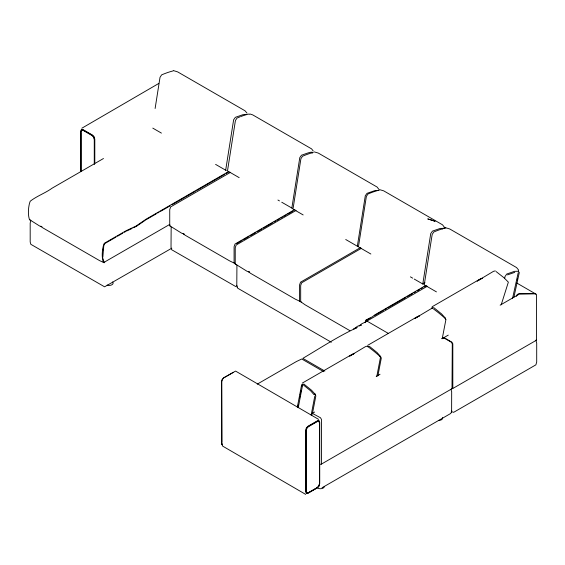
<?xml version="1.0" encoding="UTF-8"?>
<svg xmlns="http://www.w3.org/2000/svg" width="565" height="565" viewBox="0 0 565 565"><rect width="100%" height="100%" fill="white"/><g stroke="black" fill="none" stroke-linecap="round" stroke-linejoin="round"><path stroke-width="0.85" d="M171.16 227.137L171.018 247.413L171.633 249.709L235.88 286.625M322.057 487.743L450.736 413.46L451.492 411.963M451.619 411.002L451.675 391.686L450.969 389.49M451.442 412.33L451.675 410.578M236.926 265.105L236.791 285.735M155.114 108.501L160.022 77.334L161.625 74.884A114.759 66.253 -60 0 1 173.165 70.886M103.105 249.935L103.374 248.318M102.837 257.266L103.769 245.902L104.525 243.713L115.966 237.109M226.311 170.559L225.675 170.199L233.635 119.752L235.365 117.315L243.07 114.646L246.524 114.533M292.402 208.365L291.844 208.054L299.796 157.607L301.526 155.17C302.077 155.255 314.197 149.979 312.184 153.129M357.899 246.524L357.341 246.22L365.294 195.765L367.024 193.329L374.736 190.659L378.133 190.553M423.34 284.308L422.782 283.997L430.742 233.55L432.472 231.113L440.177 228.444L443.631 228.338M517.258 280.106L517.554 278.503M297.331 407.132L301.625 384.829M297.875 406.828L298.207 405.119M299.528 398.254L299.86 396.538M300.185 394.822L301.018 390.528M301.844 386.234L302.169 384.518L303.899 384.073L311.612 390.309L315.115 394.236M298.32 407.273L302.593 385.069M311.146 415.077L314.747 396.348M311.569 415.621L312.318 413.361L314.599 412.047M312.445 413.601L315.842 395.931L315.051 394.102L314.564 394.342M376.777 376.544L380.471 357.348L379.645 356.134A114.759 66.253 60 0 0 368.112 346.804M377.886 375.817L381.29 358.146L380.492 356.317L380.005 356.557M431.879 308.405L432.204 306.71L480.37 278.898L482.326 278.192L477.15 281.095L493.513 271.313L495.293 270.889M442.218 338.76L445.912 319.564L445.086 318.349A114.759 66.253 60 0 0 433.553 309.02M504.722 278.121L505.054 276.462L506.784 274.018L514.496 271.348L517.999 271.242L518.727 272.083L518.458 269.844L516.587 267.57L449.705 228.959L445.601 227.723L442.141 228.924M513.931 297.098L519.32 272.429M512.504 298.645L518.176 272.824M319.246 421.504L317.431 421.49L308.292 426.766L306.816 428.461L306.202 430.855L306.202 491.084L307.014 493.047M306.816 492.765L308.292 492.751L317.431 487.475L318.907 485.78L319.522 483.393L319.522 423.164L318.907 421.483M501.212 304.775L508.359 282.133L503.895 277.676L496.077 271.539M516.537 296.3L517.088 294.662L519.164 293.468L534.285 293.588L535.133 293.63L535.408 294.231M294.965 209.431L235.019 244.038L234.087 246.736L234.087 262.923L235.019 263.467L229.644 260.903L184.882 235.061L183.173 233.529L184.105 234.065L181.457 233.077L169.733 225.774L169.733 209.58L170.665 206.882L230.612 172.276M360.463 247.59L300.516 282.196L299.584 284.894L299.584 301.081L300.516 301.625L295.142 299.062L250.387 273.22L248.671 271.687L249.603 272.231L246.954 271.235L235.231 263.933L235.231 247.738L236.17 245.041L296.109 210.434M365.025 322.679L365.965 319.981L372.321 316.845L374.673 314.952L425.848 285.41M365.746 321.81L366.254 320.355L370.174 318.088M80.866 131.603L81.48 129.922L82.956 129.929L92.448 135.409L93.924 137.104L94.539 139.491L94.539 164.133M94.27 164.125L94.27 139.682L93.663 137.295L92.18 135.6L83.041 130.324L81.565 130.31L80.95 131.998L80.95 171.273M30.8 220.463L30.185 223.104L30.185 241.997L30.835 244.313L104.582 286.815L171.817 248.183M320.503 464.183L321.16 464.246L321.436 463.646L321.436 419.392L320.503 417.775L312.318 413.361M321.16 464.246L452.014 388.699L452.29 343.845L451.357 342.228L443.899 337.919L441.646 338.696M451.88 388.586L452.537 388.649L452.812 388.049L452.812 343.795L451.88 342.178L444.422 337.87L443.278 338.294M452.537 388.649L536.475 340.194L536.475 294.414L535.627 293.821L519.214 294.16L500.145 305.171M442.755 338.343L443.172 337.814M317.608 487.659L319.084 485.964L319.698 483.569L319.698 422.38L319.084 420.692L317.608 420.706L307.77 426.384L306.287 428.079L305.679 430.474L305.679 491.663L306.287 493.351L307.77 493.337L316.852 488.096M81.826 128.227L158.8 83.436M135.946 226.657L145.297 220.258M103.48 158.518L52.128 188.166C45.249 193.152 36.972 195.942 30.22 201.225L29.465 203.414A33.377 19.274 -60 0 0 29.465 219.601L39.578 225.979L41.916 226.791L40.984 226.247L42.382 227.596L99.567 260.613L104.235 262.767L103.303 262.231A33.377 19.274 -60 0 1 103.303 246.043L104.235 243.346L125.967 230.795L136.038 226.064L146.102 219.171L228.818 171.421M117.492 236.234L122.831 233.147M124.357 232.272L125.882 231.389M146.017 219.764L156.18 213.895M157.628 213.062L159.083 212.221M160.531 211.381L169.966 205.935M172.148 204.678L184.487 197.552M185.214 197.136L195.377 191.267M196.825 190.426L224.679 174.345M226.191 173.476L228.451 172.17M104.433 262.118L169.818 224.369M236.827 243.536L242.138 240.464M243.656 239.588L248.967 236.523M250.486 235.647L255.797 232.582M257.315 231.707L261.87 229.079M263.389 228.196L272.492 222.942M274.011 222.066L275.529 221.19M277.048 220.315L279.322 219.001M280.84 218.125L282.359 217.25M283.877 216.374L286.151 215.06M287.67 214.177L292.981 211.112M361.558 248.219L301.611 282.825L300.679 285.523L300.679 301.71L305.114 304.818L349.876 330.659M233.225 372.427L223.733 377.907L222.257 379.602L221.642 381.997L221.925 444.365M374.673 315.489L383.36 310.475M384.829 309.627L386.305 308.773M387.781 307.925L389.998 306.647M390.733 306.216L405.847 297.494M407.358 296.618L412.641 293.567M414.152 292.698L415.663 291.822M417.175 290.954L419.442 289.64M420.953 288.772L422.465 287.896M423.976 287.027L426.243 285.721M257.237 384.151L296.371 361.558L301.745 358.994L323.752 371.699M427.373 286.215L367.427 320.828L367.066 320.616M324.84 371.064L302.84 358.365C320.708 347.779 338.301 336.246 357.158 327.538L353.754 328.964L357.518 326.252L361.346 325.122L359.107 325.878L361.812 323.773L367.518 321.019M302.275 383.105L351.974 354.41L354.008 353.662L349.629 356.112L365.534 346.585L367.314 346.161M367.716 345.321L417.422 316.626L419.456 315.877L415.077 318.335M415.028 318.349L430.975 308.801L432.755 308.377M376.219 376.467L380.026 374.27M443.687 337.764L448.264 335.123M444.952 317.721L445.785 319.529M126.652 231.021L132.076 228.479M133.623 227.744L135.176 227.017M423.347 283.256L424.951 282.698M507.49 274.88L514.75 272.358M432.112 308.109L433.842 307.671L441.555 313.9L444.994 317.7M367.617 346.733L369.348 346.296L377.053 352.525L380.556 356.451M535.627 340.236L536.475 340.194M306.555 493.054L308.031 493.047L317.516 487.567L318.999 485.872L319.606 483.485L319.606 422.768L318.999 421.087L317.516 421.095L308.031 426.575L306.555 428.27L305.94 430.664L305.94 491.373L306.753 493.337M451.357 388.635L452.014 388.699M314.295 151.914L318.208 153.037L377.102 187.043L378.748 189.183M379.744 189.699L383.649 190.822L442.543 224.821L444.189 226.968L444.337 228.444M173.469 70.611L177.692 71.91L245.048 110.797L247.011 113.127M249.829 113.953L252.703 114.879L311.605 148.885L313.25 151.025M249.391 114.335L248.572 114.074A114.759 66.253 -60 0 0 240.796 116.545M444.966 227.808L445.792 228.069M516.82 283.051L535.133 293.63M239.157 177.643L227.49 170.905L235.421 120.522L237.032 118.071A114.759 66.253 -60 0 1 240.047 116.835M277.938 200.031L279.463 200.914M281.758 202.235L291.844 208.054M152.79 128.121L161.421 133.107M215.604 164.387L225.675 170.199M303.158 214.933L292.988 209.064L300.919 158.68L302.529 156.23A114.759 66.253 -60 0 1 313.335 152.423M345.731 239.511L357.341 246.22M370.852 254.017L358.429 246.849L366.36 196.465L367.97 194.014A114.759 66.253 -60 0 1 379.511 190.017M410.409 276.857L412.697 278.178M414.223 279.061L422.782 283.997M436.441 291.886L424.244 284.845L432.176 234.461L433.786 232.01A114.759 66.253 -60 0 1 444.591 228.204M367.186 321.21L388.438 333.477M169.408 225.583L170.665 226.311M234.906 263.742L236.17 264.469M300.679 301.71L301.611 302.254M331.33 342.256L237.681 288.185L236.735 285.304M451.294 411.518L453.639 412.33L535.888 364.842L536.701 362.038L536.701 343.153L536.114 340.942M104.716 262.28L103.769 261.736L103.148 258.756M29.465 219.601L30.397 220.138M305.679 494.389L222.603 446.082L221.558 443.101L221.558 381.905L222.172 379.518L223.648 377.816L235.577 371.085L318.653 419.392M303.462 385.026L310.729 390.902L314.013 394.66M221.558 443.101L222.172 444.782M236.926 286.688L236.975 287.062M380.492 356.317L380.662 357.638M315.051 394.102L315.221 395.415M221.734 382.081L221.734 442.31M94.8 163.172L94.8 139.301L94.186 136.914L92.709 135.219L82.871 129.533L81.388 129.526L80.781 131.207L80.781 171.569M80.866 132.485L80.866 171.202M442.501 417.549A3.962 2.288 0 0 1 438.673 420.431M324.352 486.43A3.962 2.288 0 0 1 321.414 488.647A3.962 2.288 0 0 1 316.951 487.581M112.562 281.984A3.962 2.288 0 0 1 111.934 284.746A3.962 2.288 0 0 1 107.145 285.113M429.951 219.559L427.74 218.916L435.107 221.268L429.951 219.559"/></g></svg>
